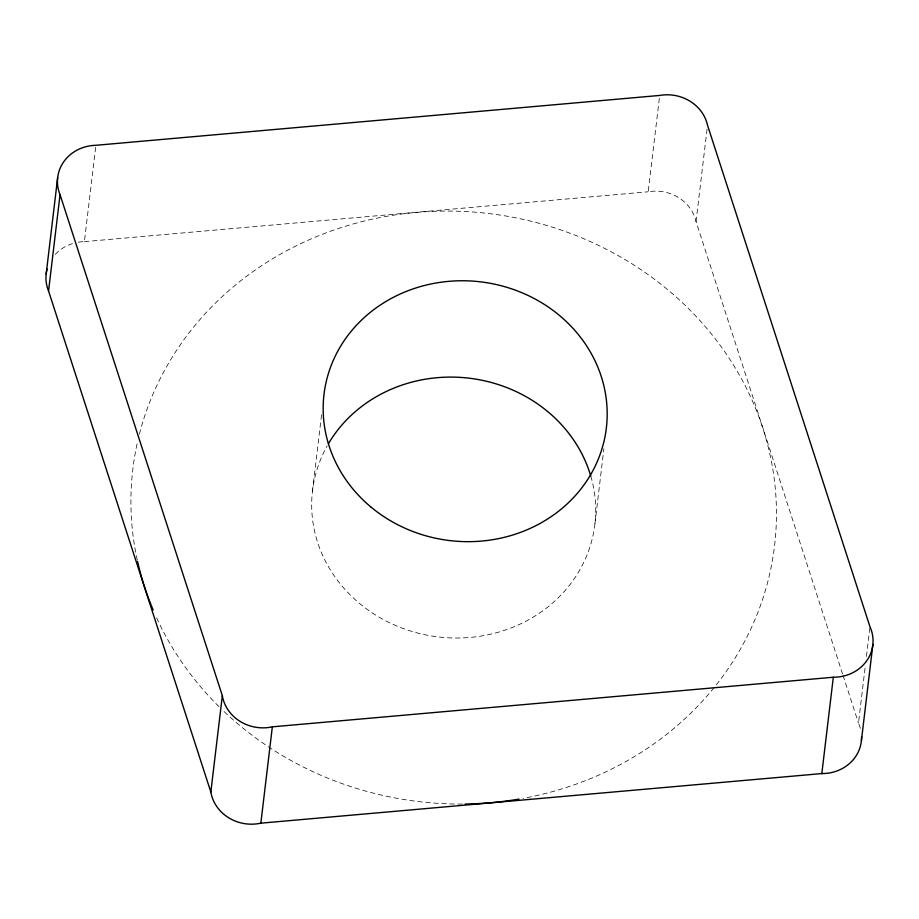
<?xml version="1.0" encoding="UTF-8"?>
<svg xmlns="http://www.w3.org/2000/svg" width="919" height="919" viewBox="0 0 919 919"><rect width="100%" height="100%" fill="white"/><g stroke="black" fill="none" stroke-linecap="round" stroke-linejoin="round"><path stroke-width="0.69" stroke-dasharray="4.59 3.45" d="M78.368 242.191A40.333 36.955 6.8 0 1 84.399 241.64L95.886 145.294M312.449 491.263L321.57 414.756M594.926 523.841L603.875 448.759M842.597 674.029L696.039 221.582A40.333 36.955 6.8 0 0 648.205 191.784L659.693 95.438M696.039 221.582L707.366 126.661M860.379 728.388A40.333 36.955 6.8 0 0 858.484 723.081L865.411 665M866.422 656.499L869.971 626.747M84.399 241.64L648.205 191.784M843.033 675.385L858.484 723.081M139.389 434.159A323.132 296.102 6.8 0 1 479.718 212.576A323.132 296.102 6.8 0 1 775.705 493.457A323.132 296.102 6.8 0 1 523.164 798.358M462.452 804.045A323.132 296.102 6.8 0 1 223.041 710.571M219.044 706.688A323.132 296.102 6.8 0 1 156.391 617.361M137.276 560.13A323.132 296.102 6.8 0 1 137.724 441.017M590.756 476.008A142.181 130.291 6.8 0 1 439.052 637.016A142.181 130.291 6.8 0 1 327.141 445.956M55.289 254.345A40.333 36.955 6.8 0 1 72.521 243.581"/><path stroke-width="1.38" d="M46.18 273.919L57.667 177.574M48.558 291.013L60.045 194.667A40.333 36.955 6.8 0 1 95.886 145.294L659.693 95.438A40.333 36.955 6.8 0 1 707.527 125.248L869.971 626.747A40.333 36.955 6.8 0 1 833.315 677.234L821.827 773.58L260.847 823.171A40.333 36.955 6.8 0 1 210.842 792.017L48.558 291.013A40.333 36.955 6.8 0 1 47.122 269.014M210.842 792.017L222.329 695.683L60.045 194.667M260.847 823.171L272.346 726.837A40.333 36.955 6.8 0 1 222.329 695.683M861.39 740.806L872.878 644.46M272.346 726.837L833.315 677.234M518.936 799.105A323.132 296.102 6.8 0 1 465.163 804.022M153.128 609.94A323.132 296.102 6.8 0 1 137.586 561.52M328.382 443.797A142.181 130.291 6.8 0 1 469.586 378.237A142.181 130.291 6.8 0 1 590.722 475.893M861.562 736.647A40.333 36.955 6.8 0 1 821.827 773.58M370.633 506.76A142.181 130.291 6.8 0 0 604.22 440.373A142.181 130.291 6.8 0 0 420.672 286.51A142.181 130.291 6.8 0 0 370.633 506.76"/></g></svg>
